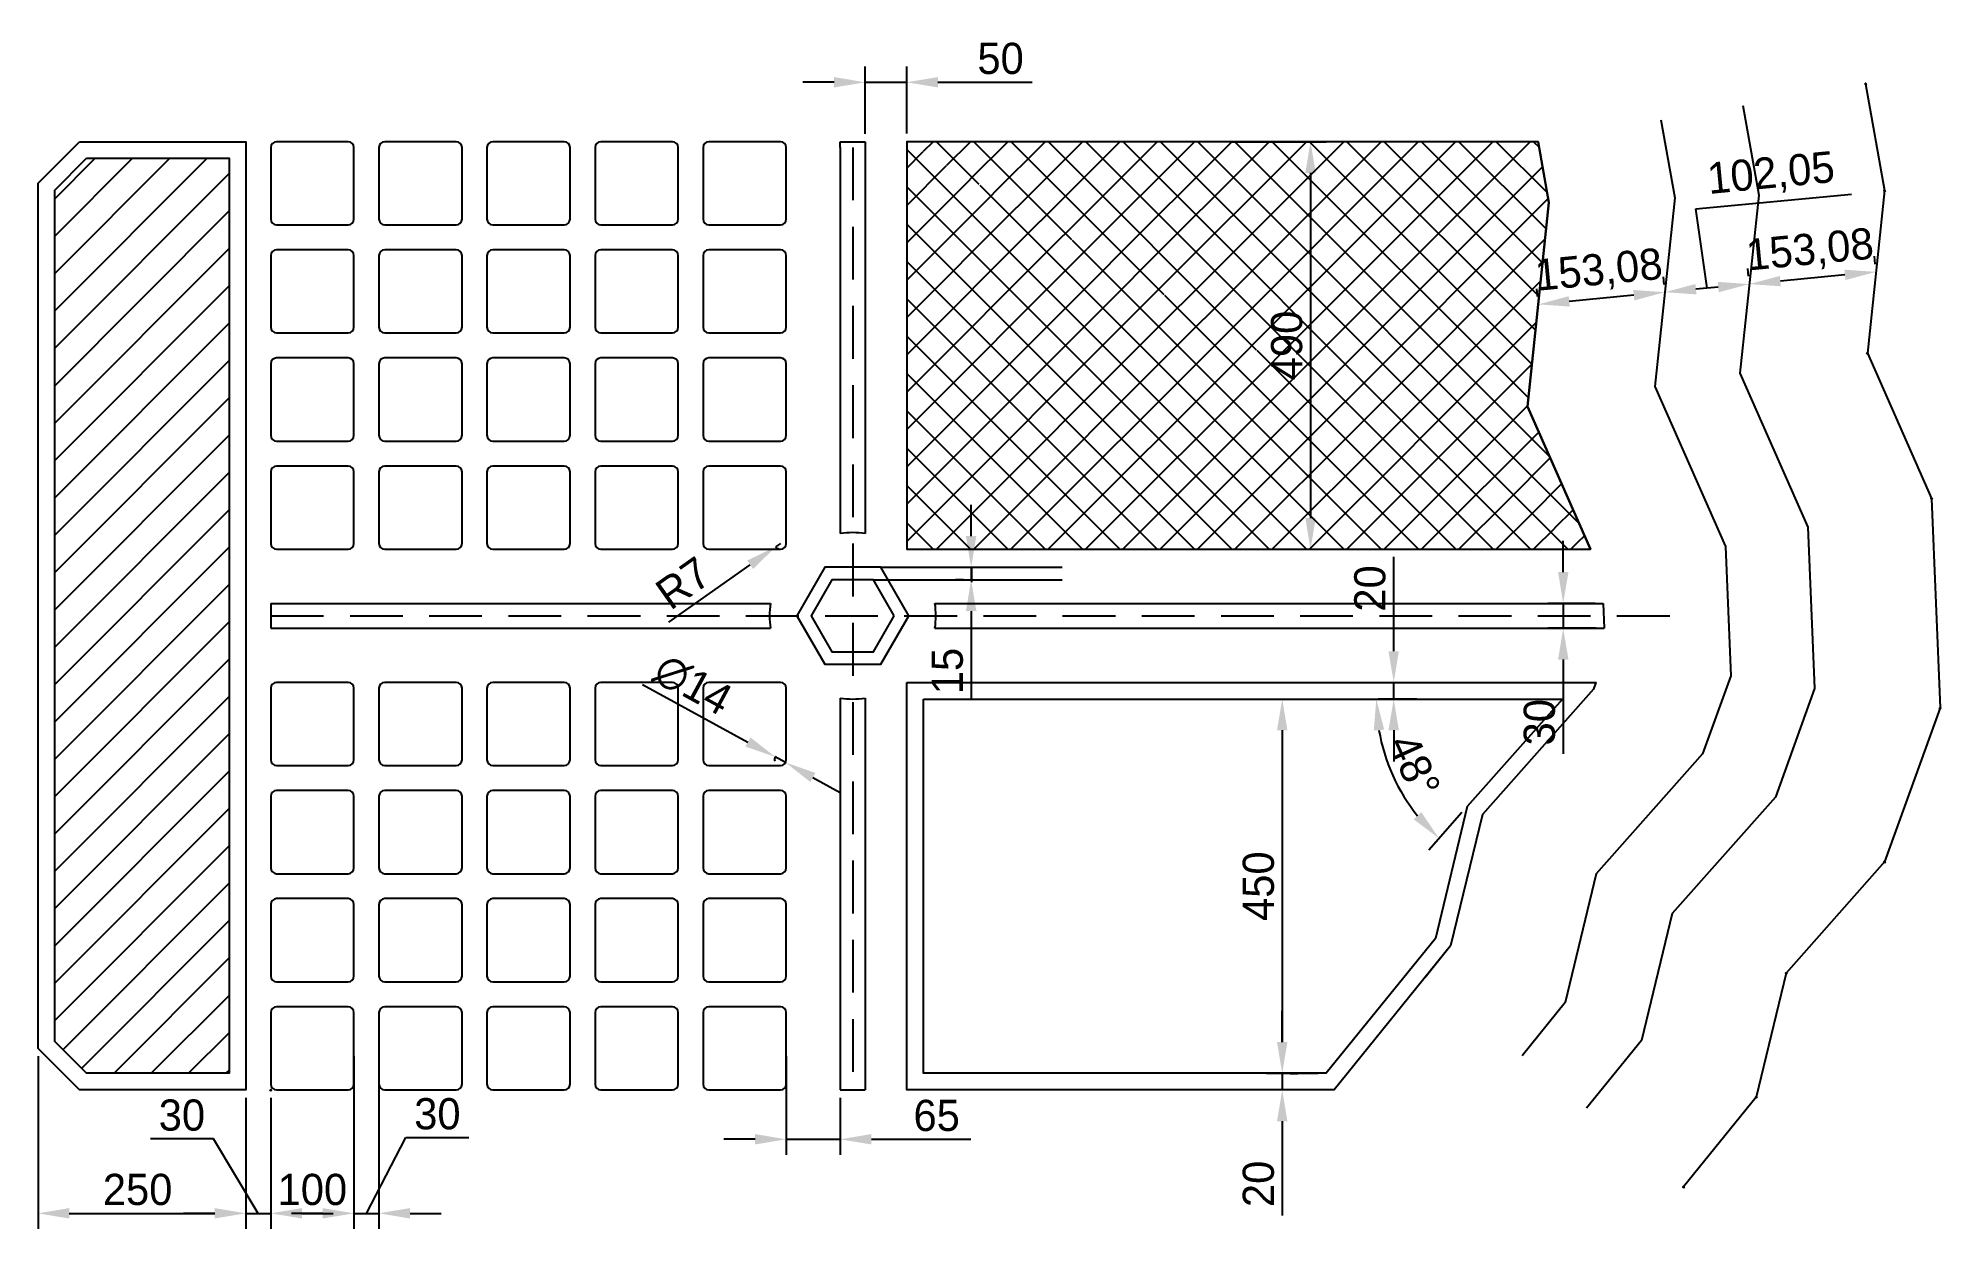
# Model space of a CAD drawing. Header units: inches. Extents: x 2626 to 4915, y -209 to 1223.
import ezdxf

# ---------------------------------------------------------------- set-up
doc = ezdxf.new("R2010")
doc.units = ezdxf.units.IN
doc.header["$PDMODE"] = 35
doc.linetypes.add('DASHED2', pattern=[9.525, 6.35, -3.175])
for name, color, linetype in [('Cotas', 5, 'Continuous'), ('Cotas 2', 5, 'Continuous'), ('Damero', 6, 'Continuous'), ('EjES', 8, 'DASHED2'), ('Puntos', 5, 'Continuous'), ('Tramas', 7, 'Continuous')]:
    doc.layers.add(name, color=color, linetype=linetype)
doc.dimstyles.new('cotas', dxfattribs={"dimscale": 0, "dimtxt": 2.5, "dimasz": 2.5, "dimexe": 1.25, "dimexo": 0.625, "dimgap": 0.65, "dimtad": 1, "dimtxsty": 'Standard', "dimcen": 2.5, "dimadec": 0, "dimazin": 0, "dimtfac": 1, "dimtmove": 0, "dimatfit": 3, "dimfxl": 1, "dimarcsym": 0})

# ---------------------------------------------------------------- blocks, each defined once
blk = doc.blocks.new('*D2')
at = {"layer": 'Cotas', "color": 0, "lineweight": -2, "transparency": 16777216}
blk.add_line((4338.6, 291.8), (4298.6, 246.5), dxfattribs=at)
blk.add_arc((4459.4, 428.1), 223.8, 189.6133, 218.8686, dxfattribs=at)
at = {"layer": 'Cotas', "color": 0, "transparency": 16777216}
for points in [[(4232.5, 390.2), (4245, 391.3), (4235.6, 428.1)], [(4289.7, 292), (4280.6, 283.4), (4311, 260.6)]]:
    blk.add_solid(points, dxfattribs=at)
at = {"layer": 'Defpoints', "color": 0, "transparency": 16777216}
for p in [(3690.7, 428.1), (4459.4, 428.1), (4459.4, 428.1), (4244.4, 365.8), (4344.9, 298.8)]:
    blk.add_point(p, dxfattribs=at)
at = {"layer": 'Cotas', "color": 0, "transparency": 16777216, "insert": (4281.3, 347.9), "char_height": 37.5, "attachment_point": 5, "rotation": 294.2409}
blk.add_mtext('48°', dxfattribs=at)
blk = doc.blocks.new('*D3')
at = {"layer": 'Cotas', "color": 0, "lineweight": -2, "transparency": 16777216}
for p, q in [((3748.2, 623.9), (3748.2, 661.4)), ((3739.1, 586.4), (3729.4, 586.4)), ((3748.2, 586.4), (3748.2, 571.4)), ((3739.1, 571.4), (3729.4, 571.4)), ((3748.2, 533.9), (3748.2, 426.9))]:
    blk.add_line(p, q, dxfattribs=at)
at = {"layer": 'Cotas', "color": 0, "transparency": 16777216}
for points in [[(3741.9, 623.9), (3754.4, 623.9), (3748.2, 586.4)], [(3741.9, 533.9), (3754.4, 533.9), (3748.2, 571.4)]]:
    blk.add_solid(points, dxfattribs=at)
at = {"layer": 'Defpoints', "color": 0, "transparency": 16777216}
for p in [(3748.5, 586.4), (3748.2, 571.4), (3748.5, 571.4)]:
    blk.add_point(p, dxfattribs=at)
at = {"layer": 'Cotas', "color": 0, "transparency": 16777216, "insert": (3719.7, 461.7), "char_height": 37.5, "attachment_point": 5, "rotation": 90}
blk.add_mtext('15', dxfattribs=at)
blk = doc.blocks.new('*D4')
at = {"layer": 'Cotas', "color": 0, "lineweight": -2, "transparency": 16777216}
for p, q in [((3518.7, 615.1), (3513, 611.1)), ((3384.7, 520.6), (3482.4, 589.5))]:
    blk.add_line(p, q, dxfattribs=at)
blk.add_arc((3518.7, 615.1), 7, 215.1768, 270, dxfattribs=at)
at = {"layer": 'Cotas', "color": 0, "transparency": 16777216}
blk.add_solid([(3478.8, 594.6), (3486, 584.4), (3513, 611.1)], dxfattribs=at)
at = {"layer": 'Defpoints', "color": 0, "transparency": 16777216}
for p in [(3513, 611.1), (3518.7, 615.1)]:
    blk.add_point(p, dxfattribs=at)
at = {"layer": 'Cotas', "color": 0, "transparency": 16777216, "insert": (3401.8, 567.6), "char_height": 37.5, "attachment_point": 5, "rotation": 35.1768}
blk.add_mtext('R7', dxfattribs=at)
blk = doc.blocks.new('*D5')
at = {"layer": 'Cotas', "color": 0, "lineweight": -2, "transparency": 16777216}
for p, q in [((3352.8, 445.5), (3479.7, 376.4)), ((3524.9, 351.8), (3512.6, 358.5)), ((3557.8, 333.8), (3590.8, 315.9))]:
    blk.add_line(p, q, dxfattribs=at)
blk.add_arc((3518.7, 355.1), 7, 151.4232, 193.2646, dxfattribs=at)
at = {"layer": 'Cotas', "color": 0, "transparency": 16777216}
for points in [[(3482.7, 381.9), (3476.7, 370.9), (3512.6, 358.5)], [(3560.8, 339.3), (3554.8, 328.3), (3524.9, 351.8)]]:
    blk.add_solid(points, dxfattribs=at)
at = {"layer": 'Defpoints', "color": 0, "transparency": 16777216}
for p in [(3512.6, 358.5), (3524.9, 351.8)]:
    blk.add_point(p, dxfattribs=at)
at = {"layer": 'Cotas', "color": 0, "transparency": 16777216, "insert": (3413.4, 445), "char_height": 37.5, "attachment_point": 5, "rotation": 331.4232}
blk.add_mtext('∅14', dxfattribs=at)
blk = doc.blocks.new('*D6')
at = {"layer": 'Cotas 2', "color": 0, "lineweight": -2, "transparency": 16777216}
for p, q in [((3583.2, 1169.5), (3545.7, 1169.5)), ((3620.7, 1107.5), (3620.7, 1188.3)), ((3620.7, 1169.5), (3670.7, 1169.5)), ((3670.7, 1107.9), (3670.7, 1188.3)), ((3708.2, 1169.5), (3821.5, 1169.5))]:
    blk.add_line(p, q, dxfattribs=at)
at = {"layer": 'Cotas 2', "color": 0, "transparency": 16777216}
for points in [[(3583.2, 1175.8), (3583.2, 1163.3), (3620.7, 1169.5)], [(3708.2, 1175.8), (3708.2, 1163.3), (3670.7, 1169.5)]]:
    blk.add_solid(points, dxfattribs=at)
at = {"layer": 'Defpoints', "color": 0, "transparency": 16777216}
for p in [(3670.7, 1169.5), (3620.7, 1098.1), (3670.7, 1098.5)]:
    blk.add_point(p, dxfattribs=at)
at = {"layer": 'Cotas 2', "color": 0, "transparency": 16777216, "insert": (3783.6, 1198), "char_height": 37.5, "attachment_point": 5}
blk.add_mtext('50', dxfattribs=at)
blk = doc.blocks.new('*D7')
at = {"layer": 'Cotas 2', "color": 0, "lineweight": -2, "transparency": 16777216}
for p, q in [((4059.9, 1098.1), (4175.2, 1098.1)), ((4156.4, 1060.6), (4156.4, 645.6)), ((4091.3, 608.1), (4175.2, 608.1))]:
    blk.add_line(p, q, dxfattribs=at)
at = {"layer": 'Cotas 2', "color": 0, "transparency": 16777216}
for points in [[(4150.2, 1060.6), (4162.7, 1060.6), (4156.4, 1098.1)], [(4150.2, 645.6), (4162.7, 645.6), (4156.4, 608.1)]]:
    blk.add_solid(points, dxfattribs=at)
at = {"layer": 'Defpoints', "color": 0, "transparency": 16777216}
for p in [(4050.5, 1098.1), (4082, 608.1), (4156.4, 608.1)]:
    blk.add_point(p, dxfattribs=at)
at = {"layer": 'Cotas 2', "color": 0, "transparency": 16777216, "insert": (4127.9, 853.1), "char_height": 37.5, "attachment_point": 5, "rotation": 90}
blk.add_mtext('490', dxfattribs=at)
blk = doc.blocks.new('*D8')
at = {"layer": 'Cotas 2', "color": 0, "lineweight": -2, "transparency": 16777216}
for p, q in [((2625.7, -1.3), (2625.7, -208.9)), ((2875.7, -51.3), (2875.7, -208.9)), ((2663.2, -190.2), (2838.2, -190.2))]:
    blk.add_line(p, q, dxfattribs=at)
at = {"layer": 'Cotas 2', "color": 0, "transparency": 16777216}
for points in [[(2663.2, -183.9), (2663.2, -196.4), (2625.7, -190.2)], [(2838.2, -183.9), (2838.2, -196.4), (2875.7, -190.2)]]:
    blk.add_solid(points, dxfattribs=at)
at = {"layer": 'Defpoints', "color": 0, "transparency": 16777216}
for p in [(2625.7, 8.1), (2875.7, -41.9), (2875.7, -190.2)]:
    blk.add_point(p, dxfattribs=at)
at = {"layer": 'Cotas 2', "color": 0, "transparency": 16777216, "insert": (2745.5, -161.7), "char_height": 37.5, "attachment_point": 5}
blk.add_mtext('250', dxfattribs=at)
blk = doc.blocks.new('*D9')
at = {"layer": 'Cotas 2', "color": 0, "lineweight": -2, "transparency": 16777216}
for p, q in [((3525.7, -1.3), (3525.7, -119.9)), ((3590.7, -51.3), (3590.7, -119.9)), ((3488.2, -101.2), (3450.7, -101.2)), ((3525.7, -101.2), (3590.7, -101.2)), ((3628.2, -101.2), (3747.7, -101.2))]:
    blk.add_line(p, q, dxfattribs=at)
at = {"layer": 'Cotas 2', "color": 0, "transparency": 16777216}
for points in [[(3488.2, -94.9), (3488.2, -107.4), (3525.7, -101.2)], [(3628.2, -94.9), (3628.2, -107.4), (3590.7, -101.2)]]:
    blk.add_solid(points, dxfattribs=at)
at = {"layer": 'Defpoints', "color": 0, "transparency": 16777216}
for p in [(3525.7, 8.1), (3590.7, -41.9), (3590.7, -101.2)]:
    blk.add_point(p, dxfattribs=at)
at = {"layer": 'Cotas 2', "color": 0, "transparency": 16777216, "insert": (3706.7, -72.7), "char_height": 37.5, "attachment_point": 5}
blk.add_mtext('65', dxfattribs=at)
blk = doc.blocks.new('*D10')
at = {"layer": 'Cotas 2', "color": 0, "lineweight": -2, "transparency": 16777216}
for p, q in [((4084.4, 428.1), (4141.1, 428.1)), ((4122.4, 390.6), (4122.4, 15.6)), ((4165.8, -21.9), (4103.6, -21.9))]:
    blk.add_line(p, q, dxfattribs=at)
at = {"layer": 'Cotas 2', "color": 0, "transparency": 16777216}
for points in [[(4116.1, 390.6), (4128.6, 390.6), (4122.4, 428.1)], [(4116.1, 15.6), (4128.6, 15.6), (4122.4, -21.9)]]:
    blk.add_solid(points, dxfattribs=at)
at = {"layer": 'Defpoints', "color": 0, "transparency": 16777216}
for p in [(4075, 428.1), (4122.4, -21.9), (4175.2, -21.9)]:
    blk.add_point(p, dxfattribs=at)
at = {"layer": 'Cotas 2', "color": 0, "transparency": 16777216, "insert": (4093.9, 203.1), "char_height": 37.5, "attachment_point": 5, "rotation": 90}
blk.add_mtext('450', dxfattribs=at)
blk = doc.blocks.new('*D11')
at = {"layer": 'Cotas 2', "color": 0, "lineweight": -2, "transparency": 16777216}
for p, q in [((4122.4, 15.6), (4122.4, 53.1)), ((4122.4, -21.9), (4122.4, -41.9)), ((4131.8, -21.9), (4141.1, -21.9)), ((4175.3, -41.9), (4103.6, -41.9)), ((4122.4, -79.4), (4122.4, -192.6))]:
    blk.add_line(p, q, dxfattribs=at)
at = {"layer": 'Cotas 2', "color": 0, "transparency": 16777216}
for points in [[(4116.1, 15.6), (4128.6, 15.6), (4122.4, -21.9)], [(4116.1, -79.4), (4128.6, -79.4), (4122.4, -41.9)]]:
    blk.add_solid(points, dxfattribs=at)
at = {"layer": 'Defpoints', "color": 0, "transparency": 16777216}
for p in [(4122.4, -21.9), (4122.4, -41.9), (4184.7, -41.9)]:
    blk.add_point(p, dxfattribs=at)
at = {"layer": 'Cotas 2', "color": 0, "transparency": 16777216, "insert": (4093.9, -154.8), "char_height": 37.5, "attachment_point": 5, "rotation": 90}
blk.add_mtext('20', dxfattribs=at)
blk = doc.blocks.new('*D12')
at = {"layer": 'Cotas 2', "color": 0, "lineweight": -2, "transparency": 16777216}
for p, q in [((4256.5, 485.6), (4256.5, 598.9)), ((4256.5, 428.1), (4256.5, 448.1)), ((4265.9, 448.1), (4275.2, 448.1)), ((4284.3, 428.1), (4237.7, 428.1)), ((4256.5, 390.6), (4256.5, 353.1))]:
    blk.add_line(p, q, dxfattribs=at)
at = {"layer": 'Cotas 2', "color": 0, "transparency": 16777216}
for points in [[(4250.2, 485.6), (4262.7, 485.6), (4256.5, 448.1)], [(4250.2, 390.6), (4262.7, 390.6), (4256.5, 428.1)]]:
    blk.add_solid(points, dxfattribs=at)
at = {"layer": 'Defpoints', "color": 0, "transparency": 16777216}
for p in [(4256.5, 448.1), (4256.5, 448.1), (4293.7, 428.1)]:
    blk.add_point(p, dxfattribs=at)
at = {"layer": 'Cotas 2', "color": 0, "transparency": 16777216, "insert": (4228, 561), "char_height": 37.5, "attachment_point": 5, "rotation": 90}
blk.add_mtext('20', dxfattribs=at)
blk = doc.blocks.new('*D13')
at = {"layer": 'Cotas 2', "color": 0, "lineweight": -2, "transparency": 16777216}
for p, q in [((4460.4, 580.6), (4460.4, 618.1)), ((4498.9, 543.1), (4441.7, 543.1)), ((4460.4, 543.1), (4460.4, 513.1)), ((4500.1, 513.1), (4441.7, 513.1)), ((4460.4, 475.6), (4460.4, 362.4))]:
    blk.add_line(p, q, dxfattribs=at)
at = {"layer": 'Cotas 2', "color": 0, "transparency": 16777216}
for points in [[(4454.2, 580.6), (4466.7, 580.6), (4460.4, 543.1)], [(4454.2, 475.6), (4466.7, 475.6), (4460.4, 513.1)]]:
    blk.add_solid(points, dxfattribs=at)
at = {"layer": 'Defpoints', "color": 0, "transparency": 16777216}
for p in [(4508.3, 543.1), (4460.4, 513.1), (4509.5, 513.1)]:
    blk.add_point(p, dxfattribs=at)
at = {"layer": 'Cotas 2', "color": 0, "transparency": 16777216, "insert": (4431.9, 400.2), "char_height": 37.5, "attachment_point": 5, "rotation": 90}
blk.add_mtext('30', dxfattribs=at)
blk = doc.blocks.new('*D14')
at = {"layer": 'Cotas 2', "color": 0, "lineweight": -2, "transparency": 16777216}
for p, q in [((2875.7, -51.3), (2875.7, -208.9)), ((2905.7, -51.3), (2905.7, -208.9)), ((2836.6, -100.8), (2760.9, -100.8)), ((2890.7, -190.2), (2836.6, -100.8)), ((2838.2, -190.2), (2800.7, -190.2)), ((2875.7, -190.2), (2905.7, -190.2)), ((2875.7, -190.2), (2905.7, -190.2)), ((2943.2, -190.2), (2980.7, -190.2))]:
    blk.add_line(p, q, dxfattribs=at)
at = {"layer": 'Cotas 2', "color": 0, "transparency": 16777216}
for points in [[(2838.2, -183.9), (2838.2, -196.4), (2875.7, -190.2)], [(2943.2, -183.9), (2943.2, -196.4), (2905.7, -190.2)]]:
    blk.add_solid(points, dxfattribs=at)
at = {"layer": 'Defpoints', "color": 0, "transparency": 16777216}
for p in [(2875.7, -41.9), (2905.7, -41.9), (2905.7, -190.2)]:
    blk.add_point(p, dxfattribs=at)
at = {"layer": 'Cotas 2', "color": 0, "transparency": 16777216, "insert": (2798.8, -72.3), "char_height": 37.5, "attachment_point": 5}
blk.add_mtext('30', dxfattribs=at)
blk = doc.blocks.new('*D15')
at = {"layer": 'Cotas 2', "color": 0, "lineweight": -2, "transparency": 16777216}
for p, q in [((3005.7, -1.3), (3005.7, -208.9)), ((2905.7, -51.3), (2905.7, -208.9)), ((2943.2, -190.2), (2968.2, -190.2))]:
    blk.add_line(p, q, dxfattribs=at)
at = {"layer": 'Cotas 2', "color": 0, "transparency": 16777216}
for points in [[(2943.2, -183.9), (2943.2, -196.4), (2905.7, -190.2)], [(2968.2, -183.9), (2968.2, -196.4), (3005.7, -190.2)]]:
    blk.add_solid(points, dxfattribs=at)
at = {"layer": 'Defpoints', "color": 0, "transparency": 16777216}
for p in [(3005.7, 8.1), (2905.7, -41.9), (3005.7, -190.2)]:
    blk.add_point(p, dxfattribs=at)
at = {"layer": 'Cotas 2', "color": 0, "transparency": 16777216, "insert": (2955.7, -161.7), "char_height": 37.5, "attachment_point": 5}
blk.add_mtext('100', dxfattribs=at)
blk = doc.blocks.new('*D16')
at = {"layer": 'Cotas 2', "color": 0, "lineweight": -2, "transparency": 16777216}
for p, q in [((3005.7, -1.3), (3005.7, -208.9)), ((3035.7, -1.3), (3035.7, -208.9)), ((3020.7, -190.2), (3068.2, -99.2)), ((3068.2, -99.2), (3144, -99.2)), ((2968.2, -190.2), (2930.7, -190.2)), ((3005.7, -190.2), (3035.7, -190.2)), ((3005.7, -190.2), (3035.7, -190.2)), ((3073.2, -190.2), (3110.7, -190.2))]:
    blk.add_line(p, q, dxfattribs=at)
at = {"layer": 'Cotas 2', "color": 0, "transparency": 16777216}
for points in [[(2968.2, -183.9), (2968.2, -196.4), (3005.7, -190.2)], [(3073.2, -183.9), (3073.2, -196.4), (3035.7, -190.2)]]:
    blk.add_solid(points, dxfattribs=at)
at = {"layer": 'Defpoints', "color": 0, "transparency": 16777216}
for p in [(3005.7, 8.1), (3035.7, 8.1), (3035.7, -190.2)]:
    blk.add_point(p, dxfattribs=at)
at = {"layer": 'Cotas 2', "color": 0, "transparency": 16777216, "insert": (3106.1, -70.7), "char_height": 37.5, "attachment_point": 5}
blk.add_mtext('30', dxfattribs=at)
blk = doc.blocks.new('*D18')
at = {"layer": 'Cotas 2', "color": 0, "lineweight": -2, "transparency": 16777216}
for p, q in [((4683.3, 936.3), (4682.4, 945.6)), ((4835.7, 950.9), (4834.8, 960.3)), ((4799.3, 938), (4721.6, 930.5))]:
    blk.add_line(p, q, dxfattribs=at)
at = {"layer": 'Cotas 2', "color": 0, "transparency": 16777216}
for points in [[(4798.7, 944.2), (4799.9, 931.8), (4836.6, 941.6)], [(4721, 936.7), (4722.2, 924.3), (4684.2, 926.9)]]:
    blk.add_solid(points, dxfattribs=at)
at = {"layer": 'Defpoints', "color": 0, "transparency": 16777216}
for p in [(4836.6, 941.6), (4684.2, 926.9), (4684.2, 926.9)]:
    blk.add_point(p, dxfattribs=at)
at = {"layer": 'Cotas 2', "color": 0, "transparency": 16777216, "insert": (4757.4, 965.7), "char_height": 37.5, "attachment_point": 5, "rotation": 5.4976}
blk.add_mtext('153,08', dxfattribs=at)
blk = doc.blocks.new('*D19')
at = {"layer": 'Cotas 2', "color": 0, "lineweight": -2, "transparency": 16777216}
for p, q in [((4619.8, 1017.2), (4807.2, 1035.2)), ((4633.4, 922), (4619.8, 1017.2)), ((4683.3, 936.3), (4682.4, 945.6)), ((4581.8, 926.5), (4580.9, 935.8)), ((4646.9, 923.3), (4620, 920.8))]:
    blk.add_line(p, q, dxfattribs=at)
at = {"layer": 'Cotas 2', "color": 0, "transparency": 16777216}
for points in [[(4619.4, 927), (4620.6, 914.5), (4582.7, 917.2)], [(4646.3, 929.6), (4647.5, 917.1), (4684.2, 926.9)]]:
    blk.add_solid(points, dxfattribs=at)
at = {"layer": 'Defpoints', "color": 0, "transparency": 16777216}
for p in [(4582.7, 917.2), (4582.7, 917.2), (4684.2, 926.9)]:
    blk.add_point(p, dxfattribs=at)
at = {"layer": 'Cotas 2', "color": 0, "transparency": 16777216, "insert": (4710.5, 1057.7), "char_height": 37.5, "attachment_point": 5, "rotation": 5.4976}
blk.add_mtext('102,05', dxfattribs=at)
blk = doc.blocks.new('*D20')
at = {"layer": 'Cotas 2', "color": 0, "lineweight": -2, "transparency": 16777216}
for p, q in [((4429.4, 911.8), (4428.5, 921.2)), ((4581.8, 926.5), (4580.9, 935.8)), ((4545.3, 913.6), (4467.6, 906.1))]:
    blk.add_line(p, q, dxfattribs=at)
at = {"layer": 'Cotas 2', "color": 0, "transparency": 16777216}
for points in [[(4544.7, 919.8), (4545.9, 907.3), (4582.7, 917.2)], [(4467, 912.3), (4468.2, 899.9), (4430.3, 902.5)]]:
    blk.add_solid(points, dxfattribs=at)
at = {"layer": 'Defpoints', "color": 0, "transparency": 16777216}
for p in [(4582.7, 917.2), (4430.3, 902.5), (4430.3, 902.5)]:
    blk.add_point(p, dxfattribs=at)
at = {"layer": 'Cotas 2', "color": 0, "transparency": 16777216, "insert": (4503.4, 941.3), "char_height": 37.5, "attachment_point": 5, "rotation": 5.4976}
blk.add_mtext('153,08', dxfattribs=at)

msp = doc.modelspace()

# ---------------------------------------------------------------- hatches: boundary and pattern name
at = {"layer": 'Tramas'}
h = msp.add_hatch(dxfattribs=at)
h.set_pattern_fill('LINE', color=256, scale=10, angle=45)
h.paths.add_polyline_path([(2684.024, 1078.12), (2855.74, 1078.12), (2855.74, -21.88), (2684.024, -21.88), (2645.74, 16.404), (2645.74, 1039.836)])
h = msp.add_hatch(dxfattribs=at)
h.set_pattern_fill('NET', color=256, scale=10, angle=45)
edge = h.paths.add_edge_path()
edge.add_line((3670.74, 1098.119), (4430.289, 1098.116))
edge.add_line((4430.289, 1098.116), (4443.198, 1025.11))
edge.add_line((4443.198, 1025.11), (4417.371, 779.875))
edge.add_line((4417.371, 779.875), (4493.19, 608.12))
edge.add_line((3670.74, 1098.538), (3670.74, 608.12))
edge.add_line((3670.74, 608.12), (4493.19, 608.12))

# ---------------------------------------------------------------- linework, layer by layer
at = {"layer": 'Cotas'}
for p, q in [((3639.4, 586.421), (3857.516, 586.421)), ((3748.458, 586.421), (3748.458, 586.421)), ((3748.458, 586.421), (3748.458, 568.629)), ((3630.74, 571.421), (3857.516, 571.421))]:
    msp.add_line(p, q, dxfattribs=at)
at = {"layer": 'Damero'}
for p, q in [((3590.74, 1098.12), (3620.74, 1098.12)), ((3590.74, 1091.12), (3590.74, 1098.12)), ((3590.74, 1091.12), (3590.74, 626.989)), ((3620.74, 1098.12), (3620.74, 626.989)), ((2905.74, 658.12), (2905.74, 615.12)), ((2905.74, 543.12), (3506.871, 543.12)), ((2905.74, 543.12), (2905.74, 513.12)), ((3704.609, 543.12), (4508.296, 543.12)), ((2905.74, 513.12), (3506.871, 513.12)), ((3704.609, 513.12), (4509.522, 513.12)), ((2905.74, 441.12), (2905.74, 398.12)), ((3590.74, 429.251), (3590.74, -41.88)), ((3620.74, 429.251), (3620.74, -41.88)), ((3590.74, -41.88), (3620.74, -41.88))]:
    msp.add_line(p, q, dxfattribs=at)
for points in [[(4824.18, 1167.76), (4846.9, 1039.26), (4826.33, 843.94), (4903.48, 669.17), (4913.77, 417.31), (4846.9, 232.26), (4728.59, 98.62), (4692.59, -50.44), (4605.14, -158.38)], [(4577.998, 1124.233), (4594.586, 1030.416), (4570.731, 803.899), (4655.624, 611.588), (4661.975, 456.129), (4628.027, 362.181), (4500.178, 217.767), (4462.823, 63.096), (4410.89, -1.004)], [(4676.471, 1141.644), (4695.512, 1033.954), (4672.97, 819.916), (4754.766, 634.621), (4762.693, 440.601), (4715.576, 310.213), (4591.543, 170.108), (4554.73, 17.682), (4488.59, -63.955)], [(3670.74, 1098.538), (3670.74, 608.12), (4493.19, 608.12), (4417.371, 779.875), (4443.198, 1025.11), (4430.289, 1098.116), (3670.74, 1098.119)], [(4430.289, 1098.116), (4443.198, 1025.11), (4417.371, 779.875), (4493.19, 608.12)], [(4508.296, 543.12), (4509.522, 513.12)], [(4499.588, 448.12), (4496.702, 440.134), (4363.13, 289.255), (4324.962, 131.218), (4294.341, 93.421)]]:
    msp.add_lwpolyline(points, dxfattribs=at)
for points in [[(2675.74, 1098.12), (2875.74, 1098.12), (2875.74, -41.88), (2675.74, -41.88), (2625.74, 8.12), (2625.74, 1048.12)], [(2684.024, 1078.12), (2855.74, 1078.12), (2855.74, -21.88), (2684.024, -21.88), (2645.74, 16.404), (2645.74, 1039.836)], [(3673.061, 528.12), (3639.4, 586.421), (3572.08, 586.421), (3538.419, 528.12), (3572.08, 469.819), (3639.4, 469.819)], [(3655.74, 528.12), (3630.74, 571.421), (3580.74, 571.421), (3555.74, 528.12), (3580.74, 484.819), (3630.74, 484.819)], [(3670.74, 448.12), (4499.588, 448.12), (4496.702, 440.134), (4363.13, 289.255), (4324.962, 131.218), (4184.723, -41.88), (3670.74, -41.88)], [(3690.74, 428.12), (4459.355, 428.12), (4344.857, 298.786), (4306.581, 140.3), (4175.187, -21.88), (3690.74, -21.88)]]:
    msp.add_lwpolyline(points, close=True, dxfattribs=at)
for points in [[(2912.74, 998.12), (2998.74, 998.12, 0.41421356), (3005.74, 1005.12), (3005.74, 1091.12, 0.41421356), (2998.74, 1098.12), (2912.74, 1098.12, 0.41421356), (2905.74, 1091.12), (2905.74, 1005.12, 0.41421356)], [(3042.74, 998.12), (3128.74, 998.12, 0.41421356), (3135.74, 1005.12), (3135.74, 1091.12, 0.41421356), (3128.74, 1098.12), (3042.74, 1098.12, 0.41421356), (3035.74, 1091.12), (3035.74, 1005.12, 0.41421356)], [(3172.74, 998.12), (3258.74, 998.12, 0.41421356), (3265.74, 1005.12), (3265.74, 1091.12, 0.41421356), (3258.74, 1098.12), (3172.74, 1098.12, 0.41421356), (3165.74, 1091.12), (3165.74, 1005.12, 0.41421356)], [(3302.74, 998.12), (3388.74, 998.12, 0.41421356), (3395.74, 1005.12), (3395.74, 1091.12, 0.41421356), (3388.74, 1098.12), (3302.74, 1098.12, 0.41421356), (3295.74, 1091.12), (3295.74, 1005.12, 0.41421356)], [(3432.74, 998.12), (3518.74, 998.12, 0.41421356), (3525.74, 1005.12), (3525.74, 1091.12, 0.41421356), (3518.74, 1098.12), (3432.74, 1098.12, 0.41421356), (3425.74, 1091.12), (3425.74, 1005.12, 0.41421356)], [(2912.74, 868.12), (2998.74, 868.12, 0.41421356), (3005.74, 875.12), (3005.74, 961.12, 0.41421356), (2998.74, 968.12), (2912.74, 968.12, 0.41421356), (2905.74, 961.12), (2905.74, 875.12, 0.41421356)], [(3042.74, 868.12), (3128.74, 868.12, 0.41421356), (3135.74, 875.12), (3135.74, 961.12, 0.41421356), (3128.74, 968.12), (3042.74, 968.12, 0.41421356), (3035.74, 961.12), (3035.74, 875.12, 0.41421356)], [(3172.74, 868.12), (3258.74, 868.12, 0.41421356), (3265.74, 875.12), (3265.74, 961.12, 0.41421356), (3258.74, 968.12), (3172.74, 968.12, 0.41421356), (3165.74, 961.12), (3165.74, 875.12, 0.41421356)], [(3302.74, 868.12), (3388.74, 868.12, 0.41421356), (3395.74, 875.12), (3395.74, 961.12, 0.41421356), (3388.74, 968.12), (3302.74, 968.12, 0.41421356), (3295.74, 961.12), (3295.74, 875.12, 0.41421356)], [(3432.74, 868.12), (3518.74, 868.12, 0.41421356), (3525.74, 875.12), (3525.74, 961.12, 0.41421356), (3518.74, 968.12), (3432.74, 968.12, 0.41421356), (3425.74, 961.12), (3425.74, 875.12, 0.41421356)], [(2912.74, 738.12), (2998.74, 738.12, 0.41421356), (3005.74, 745.12), (3005.74, 831.12, 0.41421356), (2998.74, 838.12), (2912.74, 838.12, 0.41421356), (2905.74, 831.12), (2905.74, 745.12, 0.41421356)], [(3042.74, 738.12), (3128.74, 738.12, 0.41421356), (3135.74, 745.12), (3135.74, 831.12, 0.41421356), (3128.74, 838.12), (3042.74, 838.12, 0.41421356), (3035.74, 831.12), (3035.74, 745.12, 0.41421356)], [(3172.74, 738.12), (3258.74, 738.12, 0.41421356), (3265.74, 745.12), (3265.74, 831.12, 0.41421356), (3258.74, 838.12), (3172.74, 838.12, 0.41421356), (3165.74, 831.12), (3165.74, 745.12, 0.41421356)], [(3302.74, 738.12), (3388.74, 738.12, 0.41421356), (3395.74, 745.12), (3395.74, 831.12, 0.41421356), (3388.74, 838.12), (3302.74, 838.12, 0.41421356), (3295.74, 831.12), (3295.74, 745.12, 0.41421356)], [(3432.74, 738.12), (3518.74, 738.12, 0.41421356), (3525.74, 745.12), (3525.74, 831.12, 0.41421356), (3518.74, 838.12), (3432.74, 838.12, 0.41421356), (3425.74, 831.12), (3425.74, 745.12, 0.41421356)], [(2912.74, 608.12), (2998.74, 608.12, 0.41421356), (3005.74, 615.12), (3005.74, 701.12, 0.41421356), (2998.74, 708.12), (2912.74, 708.12, 0.41421356), (2905.74, 701.12), (2905.74, 615.12, 0.41421356)], [(3042.74, 608.12), (3128.74, 608.12, 0.41421356), (3135.74, 615.12), (3135.74, 701.12, 0.41421356), (3128.74, 708.12), (3042.74, 708.12, 0.41421356), (3035.74, 701.12), (3035.74, 615.12, 0.41421356)], [(3172.74, 608.12), (3258.74, 608.12, 0.41421356), (3265.74, 615.12), (3265.74, 701.12, 0.41421356), (3258.74, 708.12), (3172.74, 708.12, 0.41421356), (3165.74, 701.12), (3165.74, 615.12, 0.41421356)], [(3302.74, 608.12), (3388.74, 608.12, 0.41421356), (3395.74, 615.12), (3395.74, 701.12, 0.41421356), (3388.74, 708.12), (3302.74, 708.12, 0.41421356), (3295.74, 701.12), (3295.74, 615.12, 0.41421356)], [(3432.74, 608.12), (3518.74, 608.12, 0.41421356), (3525.74, 615.12), (3525.74, 701.12, 0.41421356), (3518.74, 708.12), (3432.74, 708.12, 0.41421356), (3425.74, 701.12), (3425.74, 615.12, 0.41421356)], [(2912.74, 348.12), (2998.74, 348.12, 0.41421356), (3005.74, 355.12), (3005.74, 441.12, 0.41421356), (2998.74, 448.12), (2912.74, 448.12, 0.41421356), (2905.74, 441.12), (2905.74, 355.12, 0.41421356)], [(3042.74, 348.12), (3128.74, 348.12, 0.41421356), (3135.74, 355.12), (3135.74, 441.12, 0.41421356), (3128.74, 448.12), (3042.74, 448.12, 0.41421356), (3035.74, 441.12), (3035.74, 355.12, 0.41421356)], [(3172.74, 348.12), (3258.74, 348.12, 0.41421356), (3265.74, 355.12), (3265.74, 441.12, 0.41421356), (3258.74, 448.12), (3172.74, 448.12, 0.41421356), (3165.74, 441.12), (3165.74, 355.12, 0.41421356)], [(3302.74, 348.12), (3388.74, 348.12, 0.41421356), (3395.74, 355.12), (3395.74, 441.12, 0.41421356), (3388.74, 448.12), (3302.74, 448.12, 0.41421356), (3295.74, 441.12), (3295.74, 355.12, 0.41421356)], [(3432.74, 348.12), (3518.74, 348.12, 0.41421356), (3525.74, 355.12), (3525.74, 441.12, 0.41421356), (3518.74, 448.12), (3432.74, 448.12, 0.41421356), (3425.74, 441.12), (3425.74, 355.12, 0.41421356)], [(2912.74, 218.12), (2998.74, 218.12, 0.41421356), (3005.74, 225.12), (3005.74, 311.12, 0.41421356), (2998.74, 318.12), (2912.74, 318.12, 0.41421356), (2905.74, 311.12), (2905.74, 225.12, 0.41421356)], [(3042.74, 218.12), (3128.74, 218.12, 0.41421356), (3135.74, 225.12), (3135.74, 311.12, 0.41421356), (3128.74, 318.12), (3042.74, 318.12, 0.41421356), (3035.74, 311.12), (3035.74, 225.12, 0.41421356)], [(3172.74, 218.12), (3258.74, 218.12, 0.41421356), (3265.74, 225.12), (3265.74, 311.12, 0.41421356), (3258.74, 318.12), (3172.74, 318.12, 0.41421356), (3165.74, 311.12), (3165.74, 225.12, 0.41421356)], [(3302.74, 218.12), (3388.74, 218.12, 0.41421356), (3395.74, 225.12), (3395.74, 311.12, 0.41421356), (3388.74, 318.12), (3302.74, 318.12, 0.41421356), (3295.74, 311.12), (3295.74, 225.12, 0.41421356)], [(3432.74, 218.12), (3518.74, 218.12, 0.41421356), (3525.74, 225.12), (3525.74, 311.12, 0.41421356), (3518.74, 318.12), (3432.74, 318.12, 0.41421356), (3425.74, 311.12), (3425.74, 225.12, 0.41421356)], [(2912.74, 88.12), (2998.74, 88.12, 0.41421356), (3005.74, 95.12), (3005.74, 181.12, 0.41421356), (2998.74, 188.12), (2912.74, 188.12, 0.41421356), (2905.74, 181.12), (2905.74, 95.12, 0.41421356)], [(3042.74, 88.12), (3128.74, 88.12, 0.41421356), (3135.74, 95.12), (3135.74, 181.12, 0.41421356), (3128.74, 188.12), (3042.74, 188.12, 0.41421356), (3035.74, 181.12), (3035.74, 95.12, 0.41421356)], [(3172.74, 88.12), (3258.74, 88.12, 0.41421356), (3265.74, 95.12), (3265.74, 181.12, 0.41421356), (3258.74, 188.12), (3172.74, 188.12, 0.41421356), (3165.74, 181.12), (3165.74, 95.12, 0.41421356)], [(3302.74, 88.12), (3388.74, 88.12, 0.41421356), (3395.74, 95.12), (3395.74, 181.12, 0.41421356), (3388.74, 188.12), (3302.74, 188.12, 0.41421356), (3295.74, 181.12), (3295.74, 95.12, 0.41421356)], [(3432.74, 88.12), (3518.74, 88.12, 0.41421356), (3525.74, 95.12), (3525.74, 181.12, 0.41421356), (3518.74, 188.12), (3432.74, 188.12, 0.41421356), (3425.74, 181.12), (3425.74, 95.12, 0.41421356)], [(2912.74, -41.88), (2998.74, -41.88, 0.41421356), (3005.74, -34.88), (3005.74, 51.12, 0.41421356), (2998.74, 58.12), (2912.74, 58.12, 0.41421356), (2905.74, 51.12), (2905.74, -34.88, 0.41421356)], [(3042.74, -41.88), (3128.74, -41.88, 0.41421356), (3135.74, -34.88), (3135.74, 51.12, 0.41421356), (3128.74, 58.12), (3042.74, 58.12, 0.41421356), (3035.74, 51.12), (3035.74, -34.88, 0.41421356)], [(3172.74, -41.88), (3258.74, -41.88, 0.41421356), (3265.74, -34.88), (3265.74, 51.12, 0.41421356), (3258.74, 58.12), (3172.74, 58.12, 0.41421356), (3165.74, 51.12), (3165.74, -34.88, 0.41421356)], [(3302.74, -41.88), (3388.74, -41.88, 0.41421356), (3395.74, -34.88), (3395.74, 51.12, 0.41421356), (3388.74, 58.12), (3302.74, 58.12, 0.41421356), (3295.74, 51.12), (3295.74, -34.88, 0.41421356)], [(3432.74, -41.88), (3518.74, -41.88, 0.41421356), (3525.74, -34.88), (3525.74, 51.12, 0.41421356), (3518.74, 58.12), (3432.74, 58.12, 0.41421356), (3425.74, 51.12), (3425.74, -34.88, 0.41421356)]]:
    msp.add_lwpolyline(points, format="xyb", close=True, dxfattribs=at)
for start, end in [(81.373073, 98.626927), (171.373073, 188.626927), (351.373073, 8.626927), (261.373073, 278.626927)]:
    msp.add_arc((3605.74, 528.12), 100, start, end, dxfattribs=at)
at = {"layer": 'EjES', "ltscale": 10}
for p, q in [((3605.74, 1091.12), (3605.74, -41.88)), ((2905.74, 528.12), (4606.588, 528.12))]:
    msp.add_line(p, q, dxfattribs=at)
at = {"layer": 'Puntos'}
for p in [(4824.18, 1167.76), (4846.9, 1039.26), (4826.33, 843.94), (4903.48, 669.17), (4913.77, 417.31), (4846.9, 232.26), (4728.59, 98.62), (2905.74, -41.88), (4692.59, -50.44), (4605.14, -158.38)]:
    msp.add_point(p, dxfattribs=at)

# ---------------------------------------------------------------- dimensions: what is measured, and where the dimension line sits
at = {"layer": 'Cotas'}
dim = msp.add_linear_dim(base=(3748.16, 571.421), p1=(3748.458, 586.421), p2=(3748.458, 571.421), angle=90, dimstyle='cotas', override={"dimscale": 15}, dxfattribs=at)
dim.commit()
dim.dimension.update_dxf_attribs({"geometry": '*D3', "text_midpoint": (3719.66, 461.671)})
dim = msp.add_radius_dim(center=(3518.74, 615.12), mpoint=(3513.018, 611.087), dimstyle='cotas', override={"dimscale": 15}, dxfattribs=at)
dim.commit()
dim.dimension.update_dxf_attribs({"geometry": '*D4', "text_midpoint": (3401.784, 567.555)})
dim = msp.add_diameter_dim_2p(p1=(3524.887, 351.772), p2=(3512.593, 358.468), dimstyle='cotas', override={"dimscale": 15}, dxfattribs=at)
dim.commit()
dim.dimension.update_dxf_attribs({"geometry": '*D5', "text_midpoint": (3413.38, 444.963)})
dim = msp.add_angular_dim_2l(base=(4244.432, 365.839), line1=((4459.355, 428.12), (4344.857, 298.786)), line2=((3690.74, 428.12), (4459.355, 428.12)), dimstyle='cotas', override={"dimscale": 15}, dxfattribs=at)
dim.commit()
dim.dimension.update_dxf_attribs({"geometry": '*D2', "text_midpoint": (4281.307, 347.949)})
at = {"layer": 'Cotas 2'}
for base, p1, p2, override, picture, middle in [((3670.74, 1169.548), (3620.74, 1098.12), (3670.74, 1098.538), {"dimscale": 15}, '*D6', (3783.615, 1198.048)), ((3005.74, -190.178), (2905.74, -41.88), (3005.74, 8.12), {"dimscale": 15, "dimtmove": 1}, '*D15', (2955.74, -161.678)), ((3590.74, -101.171), (3525.74, 8.12), (3590.74, -41.88), {"dimscale": 15}, '*D9', (3706.74, -72.671))]:
    dim = msp.add_linear_dim(base=base, p1=p1, p2=p2, dimstyle='cotas', override=override, dxfattribs=at)
    dim.commit()
    dim.dimension.update_dxf_attribs({"geometry": picture, "text_midpoint": middle})
for base, p1, p2, picture, middle in [((4156.449, 608.12), (4050.515, 1098.118), (4081.965, 608.12), '*D7', (4127.949, 853.119)), ((4460.42, 513.12), (4508.296, 543.12), (4509.522, 513.12), '*D13', (4431.92, 400.245)), ((4256.486, 448.12), (4293.704, 428.12), (4256.486, 448.12), '*D12', (4227.986, 560.995)), ((4122.382, -21.88), (4075.047, 428.12), (4175.187, -21.88), '*D10', (4093.882, 203.12)), ((4122.382, -41.88), (4122.382, -21.88), (4184.723, -41.88), '*D11', (4093.882, -154.755))]:
    dim = msp.add_linear_dim(base=base, p1=p1, p2=p2, angle=90, dimstyle='cotas', override={"dimscale": 15}, dxfattribs=at)
    dim.commit()
    dim.dimension.update_dxf_attribs({"geometry": picture, "text_midpoint": middle})
for base, p1, p2, angle, override, picture, middle, dimtype in [((4582.658, 917.158), (4684.241, 926.935), (4582.658, 917.158), 5.497552, {"dimscale": 15, "dimtmove": 1}, '*D19', (4629.494, 1018.128), 160), ((4684.241, 926.935), (4836.615, 941.6), (4684.241, 926.935), 185.497552, {"dimscale": 15}, '*D18', (4760.428, 934.267), 161), ((4430.284, 902.492), (4582.658, 917.158), (4430.284, 902.492), 5.497552, {"dimscale": 15, "dimtmove": 1}, '*D20', (4506.471, 909.825), 160)]:
    dim = msp.add_linear_dim(base=base, p1=p1, p2=p2, angle=angle, dimstyle='cotas', override=override, dxfattribs=at)
    dim.commit()
    dim.dimension.update_dxf_attribs({"geometry": picture, "text_midpoint": middle, "dimtype": dimtype})
for base, p1, p2, override, picture, middle in [((2875.74, -190.178), (2625.74, 8.12), (2875.74, -41.88), {"dimscale": 15}, '*D8', (2745.457, -190.178)), ((3035.74, -190.178), (3005.74, 8.12), (3035.74, 8.12), {"dimscale": 15, "dimtmove": 1}, '*D16', (3077.969, -99.232)), ((2905.74, -190.178), (2875.74, -41.88), (2905.74, -41.88), {"dimscale": 15, "dimtmove": 1}, '*D14', (2826.88, -100.752))]:
    dim = msp.add_linear_dim(base=base, p1=p1, p2=p2, dimstyle='cotas', override=override, dxfattribs=at)
    dim.commit()
    dim.dimension.update_dxf_attribs({"geometry": picture, "text_midpoint": middle, "dimtype": 160})

doc.saveas('drawing.dxf')
